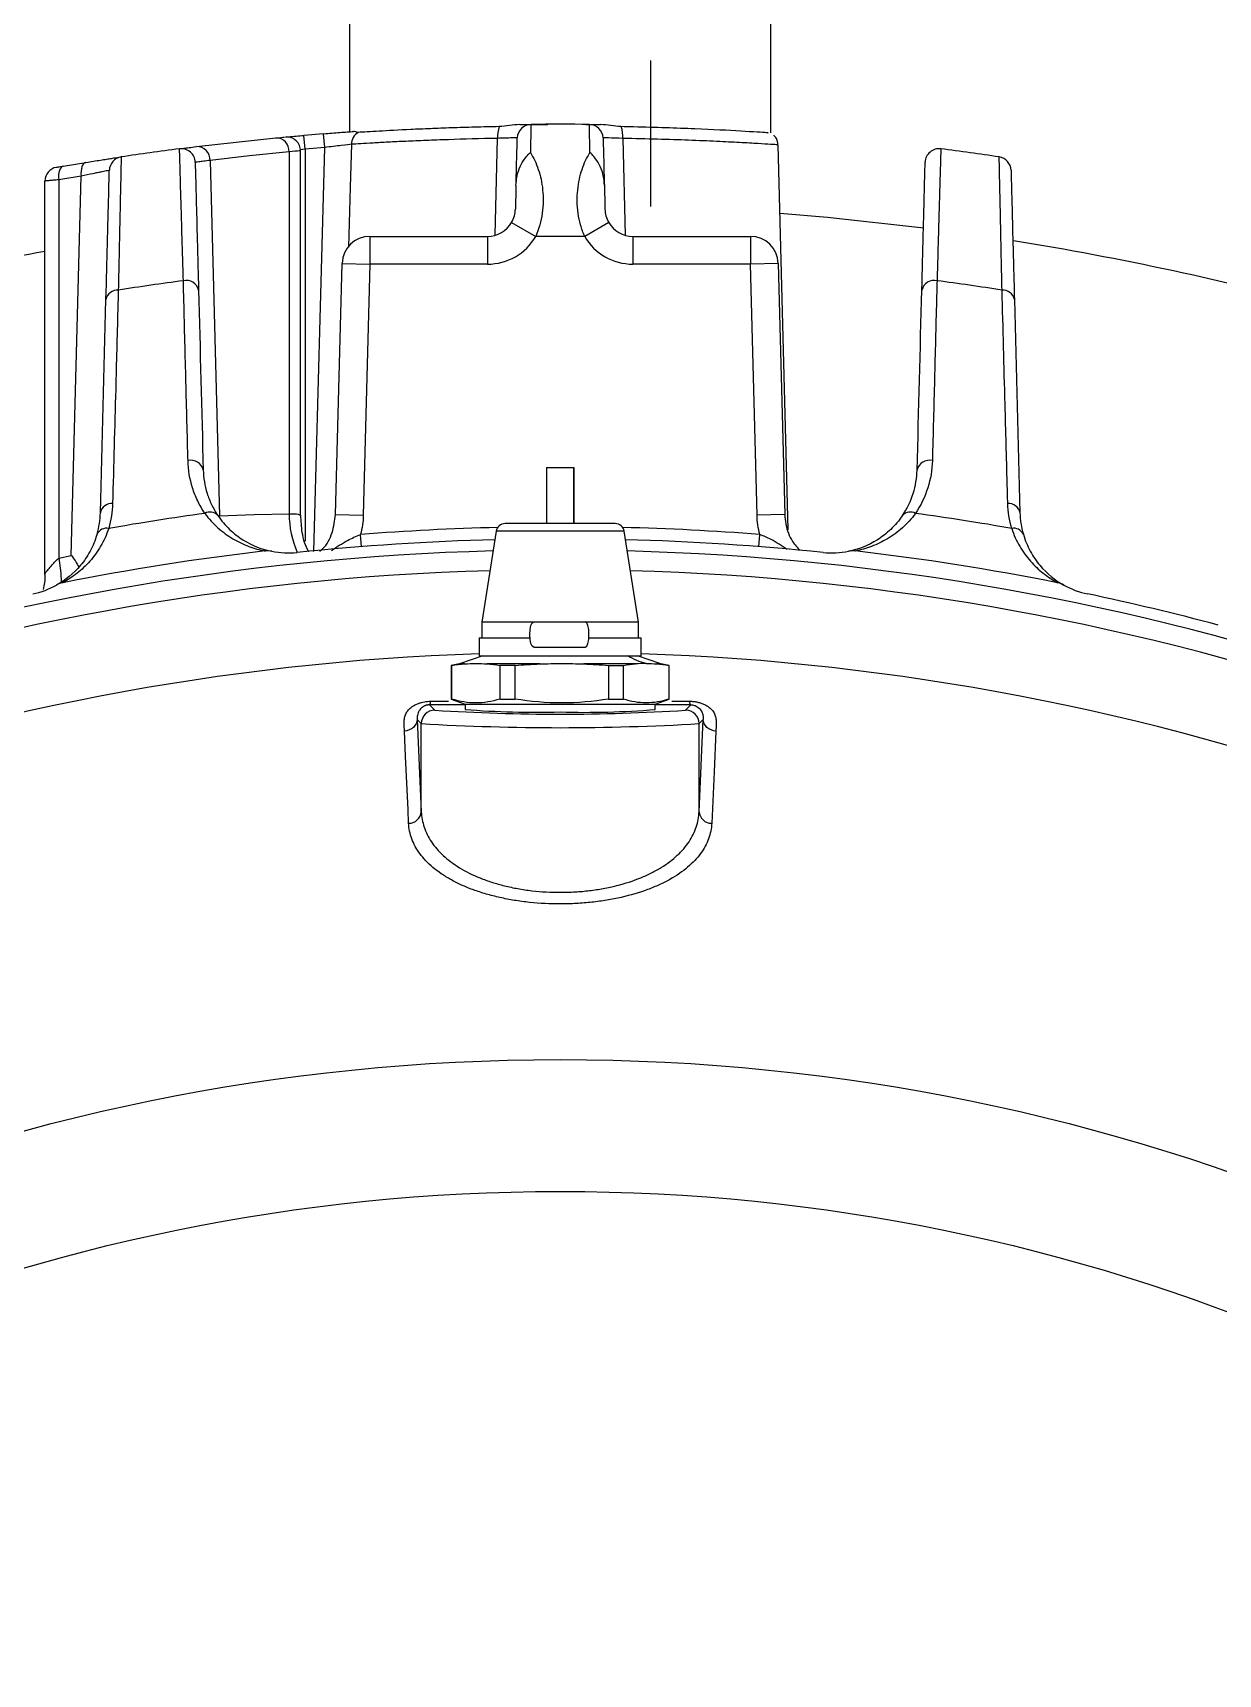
# Paper-space layout '_Right' of a CAD drawing. Header units: inches. Extents: x -10.2 to 6.6, y -6.2 to 9.3.
# Drawn here: x -1.177 to 1.468, y 3.172 to 6.834 of the extents above; entities that cross this region are included whole.
import ezdxf

# ---------------------------------------------------------------- set-up
doc = ezdxf.new("R2010")
doc.units = ezdxf.units.IN
doc.header["$MEASUREMENT"] = 0

psp = doc.layouts.new('_Right')

# ---------------------------------------------------------------- linework, layer by layer
at = {"color": 7, "linetype": 'Continuous', "lineweight": 25}
for p, q in [((-0.47, 7.0753), (-0.47, 6.6135)), ((0.47, 6.6109), (0.47, 7.0753)), ((0.2025, 6.4466), (0.2025, 6.7725)), ((-0.0661, 6.6295), (-0.0275, 6.6297)), ((0.0573, 6.6297), (0.0654, 6.6296)), ((-0.5279, 6.609), (-0.5717, 6.6053)), ((-0.5691, 6.5744), (-0.5717, 6.6053)), ((-0.5254, 6.578), (-0.5279, 6.609)), ((-0.6048, 6.5687), (-0.6048, 5.7608)), ((-0.5794, 5.7575), (-0.5794, 6.5705)), ((-0.5254, 6.578), (-0.5691, 6.5744)), ((0.5087, 5.7251), (0.4862, 6.5842)), ((-1.1087, 6.5366), (-1.0584, 6.545)), ((-0.781, 6.5494), (-0.7602, 5.7563)), ((-1.15, 5.6254), (-1.15, 6.5034)), ((-1.0689, 6.5144), (-1.119, 6.5061)), ((-1.119, 6.5061), (-1.119, 5.6617)), ((-1.0911, 5.6682), (-1.0689, 6.5144)), ((-0.1083, 6.4109), (-0.0547, 6.3798)), ((0.1083, 6.4109), (0.0547, 6.3798)), ((-0.4246, 6.38), (-0.4246, 6.318)), ((-0.4246, 6.38), (-0.1619, 6.38)), ((-0.1619, 6.38), (-0.1619, 6.318)), ((0.1619, 6.38), (0.1619, 6.318)), ((0.1619, 6.38), (0.4246, 6.38)), ((0.4246, 6.38), (0.4246, 6.318)), ((-0.5012, 5.7596), (-0.4866, 6.3196)), ((-0.4866, 6.3196), (-0.4246, 6.318)), ((-0.4246, 6.318), (-0.4393, 5.758)), ((-0.1619, 6.318), (-0.4246, 6.318)), ((0.4246, 6.318), (0.1619, 6.318)), ((0.4866, 6.3196), (0.4246, 6.318)), ((0.4393, 5.758), (0.4246, 6.318)), ((0.4866, 6.3196), (0.5012, 5.7596)), ((-0.0306, 5.8642), (-0.0306, 5.7392)), ((-0.0306, 5.8642), (0.0306, 5.8642)), ((0.0294, 5.8642), (0.0294, 5.7392)), ((0.0306, 5.8642), (0.0306, 5.7392)), ((-0.5012, 5.7596), (-0.4393, 5.758)), ((0.5012, 5.7596), (0.4393, 5.758)), ((-0.1427, 5.7224), (-0.175, 5.5192)), ((0.1229, 5.7392), (-0.1229, 5.7392)), ((0.175, 5.5192), (0.1427, 5.7224)), ((-1.119, 5.6617), (-1.0911, 5.6682)), ((-0.175, 5.5192), (-0.175, 5.4842)), ((-0.0613, 5.5192), (-0.175, 5.5192)), ((-0.059, 5.5202), (0.0559, 5.5202)), ((0.175, 5.5192), (0.0581, 5.5192)), ((0.175, 5.4842), (0.175, 5.5192)), ((-0.181, 5.4842), (-0.181, 5.4442)), ((-0.181, 5.4842), (-0.0674, 5.4842)), ((-0.059, 5.4632), (0.0559, 5.4632)), ((0.064, 5.4842), (0.181, 5.4842)), ((0.181, 5.4442), (0.181, 5.4842)), ((-0.2248, 5.426), (-0.243, 5.4228)), ((-0.243, 5.4228), (-0.243, 5.3477)), ((-0.243, 5.4228), (-0.2419, 5.4228)), ((-0.2419, 5.3477), (-0.2419, 5.4228)), ((-0.1726, 5.4442), (-0.2248, 5.426)), ((-0.181, 5.4442), (0.181, 5.4442)), ((-0.0454, 5.426), (-0.163, 5.426)), ((-0.1008, 5.4228), (-0.1345, 5.4228)), ((-0.1345, 5.4228), (-0.1345, 5.3477)), ((-0.1008, 5.3477), (-0.1008, 5.4228)), ((0.168, 5.426), (0.0526, 5.426)), ((0.108, 5.4228), (0.108, 5.3477)), ((0.108, 5.4228), (0.1411, 5.4228)), ((0.1411, 5.3477), (0.1411, 5.4228)), ((0.2248, 5.426), (0.1726, 5.4442)), ((0.243, 5.4228), (0.2248, 5.426)), ((0.2425, 5.4228), (0.2425, 5.3477)), ((0.243, 5.4228), (0.2425, 5.4228)), ((0.243, 5.3477), (0.243, 5.4228)), ((-0.243, 5.3477), (-0.2122, 5.3365)), ((-0.243, 5.3477), (-0.2419, 5.3477)), ((-0.1345, 5.3477), (-0.1008, 5.3477)), ((0.108, 5.3477), (0.1411, 5.3477)), ((0.2122, 5.3365), (0.243, 5.3477)), ((0.2425, 5.3477), (0.243, 5.3477)), ((-0.2917, 5.3347), (-0.2799, 5.3229)), ((-0.2122, 5.3365), (-0.2122, 5.3244)), ((-0.2122, 5.3365), (0.2122, 5.3365)), ((0.2122, 5.3244), (0.2122, 5.3365)), ((0.2799, 5.3229), (0.2917, 5.3347)), ((-0.3099, 5.2929), (-0.3192, 5.3023)), ((-0.3192, 5.3023), (-0.3099, 5.0964)), ((-0.3099, 5.0964), (-0.3099, 5.2929)), ((0.3192, 5.3023), (0.3099, 5.2929)), ((0.3099, 5.0964), (0.3192, 5.3023)), ((0.3099, 5.0964), (0.3099, 5.2929))]:
    psp.add_line(p, q, dxfattribs=at)
at = {"color": 8, "linetype": 'Continuous', "lineweight": 25}
for p, q in [((-0.1451, 6.3834), (-0.1399, 6.5985)), ((0.1399, 6.5985), (0.1451, 6.3827)), ((-0.5691, 6.5744), (-0.5807, 6.5729)), ((-0.5691, 6.5744), (-0.5691, 5.7002)), ((-0.55, 5.6767), (-0.5254, 6.578)), ((-0.4434, 5.6877), (-0.4455, 5.7149)), ((0.1427, 5.7224), (-0.1427, 5.7224)), ((0.4434, 5.6877), (0.4455, 5.7149)), ((-0.2134, 5.426), (-0.2248, 5.426)), ((0.2248, 5.426), (0.2156, 5.426)), ((-0.2122, 5.3346), (-0.2917, 5.3347)), ((-0.2889, 5.3428), (-0.2489, 5.3428)), ((0.2917, 5.3347), (0.2122, 5.3346)), ((0.2489, 5.3428), (0.2889, 5.3428))]:
    psp.add_line(p, q, dxfattribs=at)
at = {"color": 7, "linetype": 'Continuous', "lineweight": 25, "flags": 128}
for points in [[(-0.8116, 6.5801), (-0.7232, 6.5904), (-0.6347, 6.5996)], [(-0.6048, 6.5687), (-0.693, 6.5596), (-0.781, 6.5494)], [(-1.1087, 6.5366), (-1.1114, 6.5356), (-1.1138, 6.5336), (-1.1159, 6.5307), (-1.1176, 6.5268), (-1.1187, 6.5223), (-1.1194, 6.5172), (-1.1195, 6.5117), (-1.119, 6.5061)], [(-1.0584, 6.545), (-1.0611, 6.544), (-1.0635, 6.542), (-1.0656, 6.539), (-1.0673, 6.5352), (-1.0685, 6.5307), (-1.0692, 6.5256), (-1.0693, 6.5201), (-1.0689, 6.5144)], [(0.8113, 6.3985), (0.5966, 6.422), (0.4902, 6.431)], [(-0.7602, 5.7563), (-0.6825, 5.7591), (-0.6048, 5.7608)], [(-0.059, 5.4632), (-0.0623, 5.4654), (-0.0652, 5.4716), (-0.0671, 5.4808), (-0.0677, 5.4917), (-0.0671, 5.5026), (-0.0652, 5.5119), (-0.0623, 5.518), (-0.059, 5.5202)], [(0.0559, 5.4632), (0.0591, 5.4654), (0.0618, 5.4716), (0.0636, 5.4808), (0.0643, 5.4917), (0.0636, 5.5026), (0.0618, 5.5119), (0.0591, 5.518), (0.0559, 5.5202)], [(-0.3382, 5.0705), (-0.3395, 5.1005), (-0.345, 5.2204), (-0.3475, 5.2763)], [(0.3475, 5.2763), (0.3434, 5.1854), (0.3382, 5.0705)]]:
    psp.add_lwpolyline(points, dxfattribs=at)
at = {"color": 8, "linetype": 'Continuous', "lineweight": 25, "flags": 128}
for points in [[(-0.4658, 6.5854), (-0.4684, 6.4897), (-0.472, 6.3561)], [(-1.119, 5.6617), (-1.1146, 5.6283), (-1.1136, 5.6084)]]:
    psp.add_lwpolyline(points, dxfattribs=at)
at = {"color": 7, "linetype": 'Continuous', "lineweight": 25}
for radius in [4.5436, 4.2493]:
    psp.add_circle((0, 0), radius, dxfattribs=at)
for centre, radius, start, end in [((-0.0648, 6.5987), 0.031, 90.5626, 178.5), ((0, 0), 6.63, 89.43744, 90.56256), ((0.0648, 6.5987), 0.031, 1.5, 89.4374), ((-0.6343, 6.57), 0.0295, 357.408, 90.6216), ((-0.6104, 6.5707), 0.031, 358.969, 95.355), ((-0.4348, 6.5851), 0.031, 120.2998, 179.3867), ((-0.0756, 6.6019), 0.0645, 159.2907, 183.0509), ((0.0756, 6.6019), 0.0645, 356.9491, 20.7093), ((-0.975, 6.5266), 0.031, 98.4968, 178.5), ((0, 0), 6.63, 97.36074, 98.49685), ((-0.8454, 6.5446), 0.031, 1.5, 97.3607), ((-0.8106, 6.5505), 0.0296, 357.7526, 92.0138), ((0.8454, 6.5446), 0.031, 82.6393, 178.5), ((0, 0), 6.63, 81.50315, 82.63926), ((0.975, 6.5266), 0.031, 1.5, 81.5032), ((-1.119, 6.5034), 0.031, 99.7629, 180), ((-0.1619, 6.442), 0.062, 270, 329.8749), ((0.1619, 6.442), 0.062, 210.1251, 270), ((-0.4246, 6.318), 0.062, 90, 178.5), ((-0.1619, 6.442), 0.124, 270, 329.8749), ((0, 0), 6.38, 89.50899, 90.49101), ((0.1619, 6.442), 0.124, 210.1251, 270), ((0.4246, 6.318), 0.062, 1.5, 90), ((0, 0), 6.4497, 100.27092, 105.47569), ((0, 0), 6.4497, 74.51893, 80.97942), ((0, 0), 6.3371, 97.62511, 98.95106), ((-0.8346, 6.2533), 0.0284, 13.8655, 102.7855), ((0.8346, 6.2533), 0.0284, 77.2145, 166.1345), ((0, 0), 6.3371, 81.04894, 82.37489), ((-0.9879, 6.2338), 0.0262, 85.8893, 168.269), ((0.9879, 6.2338), 0.0262, 11.731, 94.1107), ((-0.8241, 5.8519), 0.0285, 13.9368, 103.0039), ((0.8241, 5.8519), 0.0285, 76.9961, 166.0632), ((-1.0005, 5.758), 0.0261, 86.3172, 168.3441), ((0, 0), 5.8163, 97.83463, 99.97487), ((-0.7813, 5.7414), 0.0236, 43.3001, 119.2574), ((0.7813, 5.7414), 0.0236, 60.7426, 136.6999), ((0, 0), 5.8163, 80.02513, 82.16537), ((1.0005, 5.758), 0.0261, 11.6559, 93.6828), ((-1.0122, 5.7053), 0.0236, 78.5521, 154.5094), ((-0.1229, 5.7192), 0.02, 90, 170.9605), ((0.1229, 5.7192), 0.02, 9.0395, 90), ((1.0122, 5.7053), 0.0236, 25.4906, 101.4479), ((0, 0), 5.6801, 91.5103, 125.5637), ((0, 0), 5.7161, 96.6153, 101.1942), ((-0.6065, 5.8637), 0.19, 258.755, 275.9056), ((0, 0), 5.705, 91.4638, 95.9056), ((0, 0), 5.705, 84.0944, 88.5362), ((0, 0), 5.6801, 54.2831, 88.4897), ((0.6065, 5.8637), 0.19, 264.0944, 281.245), ((0, 0), 5.7161, 78.8058, 83.3847), ((-1.216, 5.7682), 0.19, 281.9039, 299.0545), ((1.216, 5.7682), 0.19, 240.9455, 258.0961), ((0, 0), 5.705, 75.0861, 78.0961), ((-0.2799, 5.2929), 0.03, 90.046, 179.954), ((0, 9.6723), 4.3584, 266.3179, 273.6821), ((-0.0508, 7.4323), 2.114, 265.622, 271.378), ((0.0552, 7.2659), 1.9478, 268.3762, 274.6238), ((0.2799, 5.2929), 0.03, 0.046, 89.954), ((0, 10.6249), 5.341, 266.6737, 273.3263), ((-0.3382, 5.0989), 0.0284, 270.0314, 355.0278), ((0.3382, 5.0989), 0.0284, 184.9722, 269.9686)]:
    psp.add_arc(centre, radius, start, end, dxfattribs=at)
at = {"color": 8, "linetype": 'Continuous', "lineweight": 25}
for centre, radius, start, end in [((-0.3911, 5.761), 0.2137, 180.0564, 203.8067), ((0, 0), 5.7322, 91.39401, 94.45719), ((0, 0), 5.7322, 85.54281, 88.60599), ((0, 0), 5.6362, 91.5936, 126.46), ((0, 0), 5.6362, 53.54, 88.4064), ((0, 0), 5.4518, 91.9026, 127.5823), ((0, 0), 5.4518, 52.4177, 88.0974)]:
    psp.add_arc(centre, radius, start, end, dxfattribs=at)
at = {"color": 7, "linetype": 'Continuous', "lineweight": 25}
for points, knots in [([(-0.0901, 6.6294), (-0.0979, 6.6293), (-0.1055, 6.6281), (-0.1207, 6.6259), (-0.1283, 6.6249), (-0.1359, 6.6247)], [0, 0, 0, 0, 0.5, 0.5, 1, 1, 1, 1]), ([(-0.0901, 6.6294), (-0.0861, 6.6294), (-0.0826, 6.6295), (-0.0763, 6.6296), (-0.0737, 6.6296), (-0.0695, 6.6296), (-0.0678, 6.6297), (-0.0656, 6.6297), (-0.0651, 6.6297), (-0.0651, 6.6297)], [0, 0, 0, 0, 0.25, 0.25, 0.5, 0.5, 0.75, 0.75, 1, 1, 1, 1]), ([(-0.0651, 6.6297), (-0.0651, 6.6297), (-0.0651, 6.6283), (-0.0652, 6.6228), (-0.0653, 6.6187), (-0.0656, 6.6081), (-0.0657, 6.6016), (-0.0661, 6.5859), (-0.0662, 6.5769), (-0.0665, 6.567)], [0, 0, 0, 0, 0.25, 0.25, 0.5, 0.5, 0.75, 0.75, 1, 1, 1, 1]), ([(0.0665, 6.567), (0.0664, 6.572), (0.0663, 6.5768), (0.0661, 6.5858), (0.066, 6.5899), (0.0657, 6.6016), (0.0656, 6.6081), (0.0653, 6.6189), (0.0652, 6.6229), (0.0651, 6.6283), (0.0651, 6.6297), (0.0651, 6.6297)], [0, 0, 0, 0, 0.125, 0.125, 0.25, 0.25, 0.5, 0.5, 0.75, 0.75, 1, 1, 1, 1]), ([(0.0651, 6.6297), (0.0651, 6.6297), (0.0656, 6.6297), (0.0678, 6.6297), (0.0694, 6.6296), (0.0737, 6.6296), (0.0763, 6.6296), (0.0825, 6.6295), (0.0861, 6.6294), (0.0901, 6.6294)], [0, 0, 0, 0, 0.25, 0.25, 0.5, 0.5, 0.75, 0.75, 1, 1, 1, 1]), ([(0.1359, 6.6247), (0.1283, 6.6249), (0.1207, 6.6259), (0.1055, 6.6281), (0.0979, 6.6293), (0.0901, 6.6294)], [0, 0, 0, 0, 0.5, 0.5, 1, 1, 1, 1]), ([(-0.6347, 6.5996), (-0.6266, 6.6003), (-0.614, 6.6015), (-0.6151, 6.6014), (-0.6155, 6.6014)], [0, 0, 0, 0, 0.641161, 1, 1, 1, 1]), ([(-0.6133, 6.6016), (-0.6108, 6.6018), (-0.5986, 6.603), (-0.5836, 6.6043), (-0.5717, 6.6053)], [0, 0, 0, 0, 0.202586, 1, 1, 1, 1]), ([(-0.5279, 6.609), (-0.5216, 6.6095), (-0.5155, 6.6099), (-0.5034, 6.6109), (-0.4973, 6.6113), (-0.4859, 6.6122), (-0.4804, 6.6126), (-0.4701, 6.6133), (-0.4653, 6.6137), (-0.4609, 6.614)], [0, 0, 0, 0, 0.25, 0.25, 0.5, 0.5, 0.75, 0.75, 1, 1, 1, 1]), ([(-0.1399, 6.5985), (-0.1786, 6.5978), (-0.2151, 6.5968), (-0.2667, 6.5951), (-0.2834, 6.5945), (-0.315, 6.5932), (-0.33, 6.5926), (-0.3581, 6.5913), (-0.3713, 6.5907), (-0.3898, 6.5897), (-0.3958, 6.5894), (-0.4071, 6.5888), (-0.4125, 6.5885), (-0.4381, 6.5871), (-0.4542, 6.5861), (-0.4658, 6.5854)], [0, 0, 0, 0, 0.25, 0.25, 0.375, 0.375, 0.5, 0.5, 0.625, 0.625, 0.6875, 0.6875, 0.75, 0.75, 1, 1, 1, 1]), ([(-0.4505, 6.6118), (-0.4525, 6.6117), (-0.4544, 6.6122), (-0.4579, 6.6134), (-0.4595, 6.6141), (-0.4609, 6.614)], [0, 0, 0, 0, 0.5, 0.5, 1, 1, 1, 1]), ([(-0.1359, 6.6247), (-0.1545, 6.6244), (-0.1728, 6.624), (-0.2084, 6.623), (-0.2256, 6.6225), (-0.2586, 6.6214), (-0.2744, 6.6208), (-0.3047, 6.6195), (-0.3193, 6.6189), (-0.3604, 6.617), (-0.384, 6.6157), (-0.4136, 6.614), (-0.4226, 6.6135), (-0.4382, 6.6126), (-0.4449, 6.6122), (-0.4505, 6.6118)], [0, 0, 0, 0, 0.125, 0.125, 0.25, 0.25, 0.375, 0.375, 0.5, 0.5, 0.75, 0.75, 0.875, 0.875, 1, 1, 1, 1]), ([(-0.0958, 6.5995), (-0.0958, 6.5996), (-0.1001, 6.5996), (-0.112, 6.5994), (-0.1168, 6.5993), (-0.1276, 6.599), (-0.1336, 6.5988), (-0.1399, 6.5985)], [0, 0, 0, 0, 0.5, 0.5, 0.75, 0.75, 1, 1, 1, 1]), ([(-0.0986, 6.4937), (-0.0981, 6.5096), (-0.0977, 6.5246), (-0.0972, 6.5441), (-0.0971, 6.5502), (-0.0968, 6.5614), (-0.0966, 6.5665), (-0.0963, 6.5804), (-0.0961, 6.5874), (-0.0959, 6.5946), (-0.0959, 6.5965), (-0.0958, 6.5989), (-0.0958, 6.5995), (-0.0958, 6.5995)], [0, 0, 0, 0, 0.25, 0.25, 0.375, 0.375, 0.5, 0.5, 0.75, 0.75, 0.875, 0.875, 1, 1, 1, 1]), ([(0.1399, 6.5985), (0.1272, 6.599), (0.1159, 6.5993), (0.104, 6.5996), (0.101, 6.5996), (0.0968, 6.5996), (0.0958, 6.5996), (0.0958, 6.5995)], [0, 0, 0, 0, 0.5, 0.5, 0.75, 0.75, 1, 1, 1, 1]), ([(0.0958, 6.5995), (0.0958, 6.5995), (0.0958, 6.5971), (0.096, 6.5899), (0.0961, 6.5869), (0.0963, 6.5799), (0.0965, 6.5717), (0.0968, 6.5615), (0.0971, 6.5502), (0.0972, 6.5441), (0.0977, 6.5245), (0.0981, 6.5098), (0.0986, 6.4937)], [0, 0, 0, 0, 0.25, 0.25, 0.375, 0.375, 0.5, 0.625, 0.625, 0.75, 0.75, 1, 1, 1, 1]), ([(0.4636, 6.6109), (0.4642, 6.6109), (0.4658, 6.6108), (0.4092, 6.6145), (0.3064, 6.6198), (0.2045, 6.6233), (0.1452, 6.6245), (0.1359, 6.6247)], [0, 0, 0, 0, 0.1597568, 0.4231026, 0.686815, 0.950961, 1, 1, 1, 1]), ([(0.4856, 6.5843), (0.4856, 6.5868), (0.4855, 6.5924), (0.4819, 6.5999), (0.4781, 6.604), (0.4764, 6.6058)], [0, 0, 0, 0, 0.3107561, 0.695425, 1, 1, 1, 1]), ([(-1.0584, 6.545), (-1.0465, 6.5469), (-1.0357, 6.5486), (-1.0211, 6.5509), (-1.0165, 6.5516), (-1.0081, 6.5529), (-1.0043, 6.5535), (-0.994, 6.5551), (-0.9886, 6.5559), (-0.9814, 6.557), (-0.9796, 6.5572), (-0.9796, 6.5572)], [0, 0, 0, 0, 0.25, 0.25, 0.375, 0.375, 0.5, 0.5, 0.75, 0.75, 1, 1, 1, 1]), ([(-0.9796, 6.5572), (-0.9796, 6.5572), (-0.9797, 6.5556), (-0.9798, 6.549), (-0.9799, 6.544), (-0.9803, 6.5246), (-0.9807, 6.5054), (-0.9816, 6.4674), (-0.9819, 6.4531), (-0.9825, 6.4217), (-0.9829, 6.4047), (-0.9837, 6.3677), (-0.9841, 6.3478), (-0.985, 6.3057), (-0.9855, 6.2834), (-0.986, 6.2599)], [0, 0, 0, 0, 0.125, 0.125, 0.25, 0.25, 0.5, 0.5, 0.625, 0.625, 0.75, 0.75, 0.875, 0.875, 1, 1, 1, 1]), ([(-0.8494, 6.5754), (-0.8494, 6.5754), (-0.8462, 6.5758), (-0.8367, 6.577), (-0.8327, 6.5775), (-0.8233, 6.5787), (-0.8178, 6.5794), (-0.8116, 6.5801)], [0, 0, 0, 0, 0.5, 0.5, 0.75, 0.75, 1, 1, 1, 1]), ([(-0.8409, 6.2811), (-0.8416, 6.3044), (-0.8422, 6.3265), (-0.8434, 6.3684), (-0.844, 6.388), (-0.8456, 6.4425), (-0.8465, 6.4732), (-0.8475, 6.511), (-0.8479, 6.5222), (-0.8484, 6.5414), (-0.8487, 6.5494), (-0.849, 6.5624), (-0.8492, 6.5672), (-0.8494, 6.5737), (-0.8494, 6.5754), (-0.8494, 6.5754)], [0, 0, 0, 0, 0.125, 0.125, 0.25, 0.25, 0.5, 0.5, 0.625, 0.625, 0.75, 0.75, 0.875, 0.875, 1, 1, 1, 1]), ([(-0.4658, 6.5854), (-0.4697, 6.5849), (-0.4777, 6.584), (-0.4937, 6.5821), (-0.4996, 6.5814), (-0.5123, 6.5798), (-0.5188, 6.5789), (-0.5254, 6.578)], [0, 0, 0, 0, 0.5, 0.5, 0.75, 0.75, 1, 1, 1, 1]), ([(-0.0986, 6.4937), (-0.0984, 6.5009), (-0.0976, 6.5081), (-0.0947, 6.5221), (-0.0924, 6.5291), (-0.0867, 6.5419), (-0.0831, 6.5479), (-0.0772, 6.5559), (-0.0751, 6.5584), (-0.0709, 6.563), (-0.0687, 6.5651), (-0.0665, 6.567)], [0, 0, 0, 0, 0.25, 0.25, 0.5, 0.5, 0.75, 0.75, 0.875, 0.875, 1, 1, 1, 1]), ([(-0.0665, 6.567), (-0.0595, 6.5559), (-0.0535, 6.5433), (-0.0464, 6.5222), (-0.0444, 6.5149), (-0.0411, 6.4995), (-0.0399, 6.4915), (-0.0383, 6.475), (-0.0379, 6.4666), (-0.0383, 6.4494), (-0.0389, 6.4405), (-0.0427, 6.4142), (-0.0474, 6.3965), (-0.0547, 6.3798)], [0, 0, 0, 0, 0.25, 0.25, 0.375, 0.375, 0.5, 0.5, 0.625, 0.625, 0.75, 0.75, 1, 1, 1, 1]), ([(0.0547, 6.3798), (0.051, 6.3882), (0.048, 6.3968), (0.0432, 6.4143), (0.0414, 6.423), (0.0389, 6.4406), (0.0382, 6.4494), (0.0379, 6.4666), (0.0383, 6.4751), (0.0399, 6.4915), (0.0411, 6.4996), (0.0444, 6.5149), (0.0464, 6.5222), (0.0512, 6.5362), (0.0538, 6.5429), (0.0598, 6.5555), (0.063, 6.5615), (0.0665, 6.567)], [0, 0, 0, 0, 0.125, 0.125, 0.25, 0.25, 0.375, 0.375, 0.5, 0.5, 0.625, 0.625, 0.75, 0.75, 0.875, 0.875, 1, 1, 1, 1]), ([(0.0986, 6.4937), (0.0984, 6.5009), (0.0976, 6.5081), (0.0947, 6.5221), (0.0924, 6.5291), (0.0867, 6.5419), (0.0831, 6.5479), (0.0772, 6.5559), (0.0751, 6.5584), (0.0709, 6.563), (0.0687, 6.5651), (0.0665, 6.567)], [0, 0, 0, 0, 0.25, 0.25, 0.5, 0.5, 0.75, 0.75, 0.875, 0.875, 1, 1, 1, 1]), ([(0.8494, 6.5754), (0.8494, 6.5754), (0.8494, 6.5737), (0.8492, 6.5672), (0.849, 6.5623), (0.8485, 6.5431), (0.8479, 6.5242), (0.8468, 6.4867), (0.8464, 6.4725), (0.8455, 6.4415), (0.845, 6.4246), (0.844, 6.388), (0.8434, 6.3683), (0.8422, 6.3265), (0.8416, 6.3044), (0.8409, 6.2811)], [0, 0, 0, 0, 0.125, 0.125, 0.25, 0.25, 0.5, 0.5, 0.625, 0.625, 0.75, 0.75, 0.875, 0.875, 1, 1, 1, 1]), ([(0.986, 6.2599), (0.9855, 6.2834), (0.985, 6.3057), (0.9841, 6.3479), (0.9837, 6.3677), (0.9825, 6.4228), (0.9818, 6.4538), (0.981, 6.492), (0.9808, 6.5034), (0.9804, 6.5228), (0.9802, 6.531), (0.9799, 6.5441), (0.9798, 6.549), (0.9797, 6.5556), (0.9796, 6.5572), (0.9796, 6.5572)], [0, 0, 0, 0, 0.125, 0.125, 0.25, 0.25, 0.5, 0.5, 0.625, 0.625, 0.75, 0.75, 0.875, 0.875, 1, 1, 1, 1]), ([(-1.1243, 6.534), (-1.1243, 6.534), (-1.1239, 6.534), (-1.1225, 6.5343), (-1.1214, 6.5345), (-1.1173, 6.5352), (-1.1134, 6.5358), (-1.1087, 6.5366)], [0, 0, 0, 0, 0.25, 0.25, 0.5, 0.5, 1, 1, 1, 1]), ([(-1.006, 6.5274), (-1.006, 6.5273), (-1.0075, 6.527), (-1.0132, 6.5258), (-1.0176, 6.5249), (-1.0258, 6.5233), (-1.0288, 6.5227), (-1.0356, 6.5213), (-1.0392, 6.5205), (-1.0508, 6.5182), (-1.0594, 6.5164), (-1.0689, 6.5144)], [0, 0, 0, 0, 0.25, 0.25, 0.5, 0.5, 0.625, 0.625, 0.75, 0.75, 1, 1, 1, 1]), ([(-1.0136, 6.2391), (-1.0124, 6.2848), (-1.0113, 6.3254), (-1.0099, 6.3787), (-1.0095, 6.3953), (-1.0087, 6.4258), (-1.0083, 6.4397), (-1.0073, 6.4768), (-1.0069, 6.4955), (-1.0064, 6.5145), (-1.0062, 6.5193), (-1.0061, 6.5258), (-1.006, 6.5274), (-1.006, 6.5274)], [0, 0, 0, 0, 0.25, 0.25, 0.375, 0.375, 0.5, 0.5, 0.75, 0.75, 0.875, 0.875, 1, 1, 1, 1]), ([(-0.781, 6.5494), (-0.7865, 6.5487), (-0.7913, 6.5481), (-0.7997, 6.547), (-0.8032, 6.5466), (-0.8116, 6.5456), (-0.8144, 6.5453), (-0.8144, 6.5454)], [0, 0, 0, 0, 0.25, 0.25, 0.5, 0.5, 1, 1, 1, 1]), ([(-0.8144, 6.5454), (-0.8144, 6.5454), (-0.8143, 6.5391), (-0.8138, 6.5206), (-0.8136, 6.5129), (-0.8131, 6.4943), (-0.8128, 6.4835), (-0.8119, 6.4469), (-0.8111, 6.417), (-0.8097, 6.3641), (-0.8092, 6.345), (-0.8081, 6.3044), (-0.8076, 6.2828), (-0.807, 6.2602)], [0, 0, 0, 0, 0.25, 0.25, 0.375, 0.375, 0.5, 0.5, 0.75, 0.75, 0.875, 0.875, 1, 1, 1, 1]), ([(0.807, 6.2602), (0.8082, 6.3055), (0.8092, 6.3457), (0.8106, 6.3986), (0.811, 6.4149), (0.8118, 6.4451), (0.8122, 6.4589), (0.8131, 6.4956), (0.8136, 6.514), (0.8141, 6.5327), (0.8142, 6.5375), (0.8144, 6.5438), (0.8144, 6.5454), (0.8144, 6.5454)], [0, 0, 0, 0, 0.25, 0.25, 0.375, 0.375, 0.5, 0.5, 0.75, 0.75, 0.875, 0.875, 1, 1, 1, 1]), ([(1.006, 6.5274), (1.006, 6.5274), (1.0062, 6.521), (1.0067, 6.5022), (1.0069, 6.4944), (1.0074, 6.4756), (1.0077, 6.4646), (1.0086, 6.4276), (1.0094, 6.3974), (1.0108, 6.3439), (1.0113, 6.3246), (1.0124, 6.2836), (1.013, 6.2619), (1.0136, 6.2391)], [0, 0, 0, 0, 0.25, 0.25, 0.375, 0.375, 0.5, 0.5, 0.75, 0.75, 0.875, 0.875, 1, 1, 1, 1]), ([(-1.119, 6.5061), (-1.1237, 6.5057), (-1.128, 6.5053), (-1.1356, 6.5047), (-1.139, 6.5044), (-1.1444, 6.5039), (-1.1465, 6.5037), (-1.1493, 6.5035), (-1.15, 6.5034), (-1.15, 6.5034)], [0, 0, 0, 0, 0.25, 0.25, 0.5, 0.5, 0.75, 0.75, 1, 1, 1, 1]), ([(-0.0986, 6.4937), (-0.0988, 6.4845), (-0.099, 6.4755), (-0.0994, 6.4621), (-0.0995, 6.4576), (-0.0997, 6.4489), (-0.0998, 6.4445), (-0.0999, 6.4404)], [0, 0, 0, 0, 0.5, 0.5, 0.75, 0.75, 1, 1, 1, 1]), ([(0.0986, 6.4937), (0.0988, 6.4845), (0.099, 6.4755), (0.0994, 6.4621), (0.0995, 6.4576), (0.0997, 6.4489), (0.0998, 6.4445), (0.0999, 6.4404)], [0, 0, 0, 0, 0.5, 0.5, 0.75, 0.75, 1, 1, 1, 1]), ([(-0.1083, 6.4109), (-0.1055, 6.4157), (-0.1034, 6.4208), (-0.1007, 6.4308), (-0.1001, 6.4358), (-0.0999, 6.4404)], [0, 0, 0, 0, 0.5, 0.5, 1, 1, 1, 1]), ([(0.0999, 6.4404), (0.1001, 6.4358), (0.1007, 6.4309), (0.1034, 6.4208), (0.1055, 6.4156), (0.1083, 6.4109)], [0, 0, 0, 0, 0.5, 0.5, 1, 1, 1, 1]), ([(-0.8305, 5.8796), (-0.8309, 5.8943), (-0.8313, 5.9089), (-0.8317, 5.9236), (-0.8332, 5.9822), (-0.8347, 6.0408), (-0.8362, 6.0995), (-0.8378, 6.16), (-0.8393, 6.2205), (-0.8409, 6.2811)], [0, 0, 0, 0, 0.0015748, 0.0015748, 0.0015748, 0.007874, 0.007874, 0.007874, 0.01438061, 0.01438061, 0.01438061, 0.01438061]), ([(0.8409, 6.2811), (0.8405, 6.2664), (0.8401, 6.2518), (0.8397, 6.2371), (0.8382, 6.1785), (0.8367, 6.1199), (0.8352, 6.0613), (0.8336, 6.0007), (0.8321, 5.9402), (0.8305, 5.8796)], [0, 0, 0, 0, 0.0015748, 0.0015748, 0.0015748, 0.007874, 0.007874, 0.007874, 0.01438061, 0.01438061, 0.01438061, 0.01438061]), ([(-0.986, 6.2599), (-0.9864, 6.2452), (-0.9868, 6.2305), (-0.9872, 6.2157), (-0.9888, 6.1568), (-0.9903, 6.0979), (-0.9919, 6.0389), (-0.9942, 5.954), (-0.9965, 5.869), (-0.9988, 5.784)], [0, 0, 0, 0, 0.0015748, 0.0015748, 0.0015748, 0.007874, 0.007874, 0.007874, 0.01694689, 0.01694689, 0.01694689, 0.01694689]), ([(0.9988, 5.784), (0.9984, 5.7988), (0.998, 5.8135), (0.9976, 5.8283), (0.996, 5.8873), (0.9944, 5.9463), (0.9928, 6.0052), (0.9905, 6.0902), (0.9883, 6.1751), (0.986, 6.2599)], [0, 0, 0, 0, 0.0015748, 0.0015748, 0.0015748, 0.007874, 0.007874, 0.007874, 0.01694689, 0.01694689, 0.01694689, 0.01694689]), ([(-0.7928, 5.762), (-0.799, 5.7711), (-0.8043, 5.7804), (-0.8135, 5.7995), (-0.8173, 5.8092), (-0.8266, 5.8386), (-0.83, 5.8588), (-0.8305, 5.8796)], [0, 0, 0, 0, 0.25, 0.25, 0.5, 0.5, 1, 1, 1, 1]), ([(-0.7965, 5.8587), (-0.796, 5.8409), (-0.7931, 5.8236), (-0.7851, 5.7982), (-0.7818, 5.7899), (-0.774, 5.7735), (-0.7694, 5.7654), (-0.7641, 5.7576)], [0, 0, 0, 0, 0.5, 0.5, 0.75, 0.75, 1, 1, 1, 1]), ([(0.7641, 5.7576), (0.7747, 5.7733), (0.7824, 5.7896), (0.793, 5.8234), (0.796, 5.8409), (0.7965, 5.8587)], [0, 0, 0, 0, 0.5, 0.5, 1, 1, 1, 1]), ([(0.8305, 5.8796), (0.83, 5.8588), (0.8265, 5.8383), (0.814, 5.799), (0.8051, 5.7801), (0.7928, 5.762)], [0, 0, 0, 0, 0.5, 0.5, 1, 1, 1, 1]), ([(-0.7928, 5.762), (-0.7839, 5.7497), (-0.7741, 5.739), (-0.7532, 5.7203), (-0.7421, 5.7123), (-0.719, 5.6986), (-0.707, 5.6929), (-0.683, 5.6839), (-0.6708, 5.6804), (-0.6585, 5.678)], [0, 0, 0, 0, 0.25, 0.25, 0.5, 0.5, 0.75, 0.75, 1, 1, 1, 1]), ([(-0.7641, 5.7576), (-0.756, 5.7456), (-0.7471, 5.7352), (-0.7282, 5.7172), (-0.7182, 5.7095), (-0.6871, 5.6899), (-0.6654, 5.6817), (-0.6436, 5.6774)], [0, 0, 0, 0, 0.25, 0.25, 0.5, 0.5, 1, 1, 1, 1]), ([(-0.5608, 5.6761), (-0.5609, 5.6762), (-0.569, 5.6891), (-0.5767, 5.7171), (-0.578, 5.745), (-0.5786, 5.7577)], [0, 0, 0, 0, 0.005151, 0.544151, 1, 1, 1, 1]), ([(-0.5365, 5.6774), (-0.5343, 5.6791), (-0.5213, 5.6897), (-0.5068, 5.7185), (-0.5031, 5.746), (-0.5012, 5.7596)], [0, 0, 0, 0, 0.090423, 0.549104, 1, 1, 1, 1]), ([(0.4455, 5.7149), (0.4436, 5.7219), (0.4421, 5.729), (0.4401, 5.7434), (0.4395, 5.7507), (0.4393, 5.758)], [0, 0, 0, 0, 0.5, 0.5, 1, 1, 1, 1]), ([(0.5012, 5.7596), (0.5018, 5.7525), (0.5036, 5.7314), (0.5138, 5.7023), (0.5292, 5.686), (0.535, 5.6799)], [0, 0, 0, 0, 0.243446, 0.717309, 1, 1, 1, 1]), ([(0.7641, 5.7576), (0.756, 5.7456), (0.7471, 5.7352), (0.7282, 5.7172), (0.7182, 5.7095), (0.6871, 5.6899), (0.6654, 5.6817), (0.6436, 5.6774)], [0, 0, 0, 0, 0.25, 0.25, 0.5, 0.5, 1, 1, 1, 1]), ([(0.7928, 5.762), (0.7839, 5.7497), (0.7741, 5.739), (0.7532, 5.7203), (0.7421, 5.7123), (0.719, 5.6986), (0.707, 5.6929), (0.683, 5.6839), (0.6708, 5.6804), (0.6585, 5.678)], [0, 0, 0, 0, 0.25, 0.25, 0.5, 0.5, 0.75, 0.75, 1, 1, 1, 1]), ([(-1.0335, 5.7154), (-1.0375, 5.7015), (-1.0428, 5.6889), (-1.0553, 5.6659), (-1.0625, 5.6556), (-1.0861, 5.6274), (-1.1042, 5.613), (-1.1237, 5.6021)], [0, 0, 0, 0, 0.25, 0.25, 0.5, 0.5, 1, 1, 1, 1]), ([(-1.0075, 5.7284), (-1.0122, 5.7139), (-1.0183, 5.7007), (-1.0325, 5.6765), (-1.0406, 5.6655), (-1.0584, 5.6454), (-1.068, 5.6363), (-1.0882, 5.6204), (-1.0987, 5.6134), (-1.1097, 5.6073)], [0, 0, 0, 0, 0.25, 0.25, 0.5, 0.5, 0.75, 0.75, 1, 1, 1, 1]), ([(1.0075, 5.7284), (1.0122, 5.7139), (1.0183, 5.7007), (1.0325, 5.6765), (1.0406, 5.6655), (1.0584, 5.6454), (1.068, 5.6363), (1.0882, 5.6204), (1.0987, 5.6134), (1.1097, 5.6073)], [0, 0, 0, 0, 0.25, 0.25, 0.5, 0.5, 0.75, 0.75, 1, 1, 1, 1]), ([(1.0335, 5.7154), (1.0375, 5.7015), (1.0428, 5.6889), (1.0553, 5.6659), (1.0625, 5.6556), (1.0861, 5.6274), (1.1042, 5.613), (1.1237, 5.6021)], [0, 0, 0, 0, 0.25, 0.25, 0.5, 0.5, 1, 1, 1, 1]), ([(-1.15, 5.6254), (-1.15, 5.6263), (-1.1491, 5.6281), (-1.1457, 5.633), (-1.1433, 5.636), (-1.1377, 5.6426), (-1.1344, 5.6462), (-1.1272, 5.6538), (-1.1232, 5.6577), (-1.119, 5.6617)], [0, 0, 0, 0, 0.25, 0.25, 0.5, 0.5, 0.75, 0.75, 1, 1, 1, 1]), ([(-1.0911, 5.6682), (-1.091, 5.6681), (-1.0842, 5.6595), (-1.0791, 5.651), (-1.0741, 5.6426)], [0, 0, 0, 0, 0.015923, 1, 1, 1, 1]), ([(-1.1501, 5.6247), (-1.1501, 5.6244), (-1.1487, 5.6135), (-1.1514, 5.6027), (-1.1539, 5.5922)], [0, 0, 0, 0, 0.0335383, 1, 1, 1, 1]), ([(0.2425, 5.3477), (0.2257, 5.3423), (0.2088, 5.3391), (0.1748, 5.3391), (0.1579, 5.3423), (0.1411, 5.3477)], [0, 0, 0, 0, 0.5, 0.5, 1, 1, 1, 1]), ([(-0.3475, 5.2763), (-0.3477, 5.2798), (-0.3479, 5.2854), (-0.3482, 5.292), (-0.3484, 5.297), (-0.348, 5.3013), (-0.3473, 5.3061), (-0.3462, 5.3105), (-0.3438, 5.3163), (-0.3393, 5.3233), (-0.3318, 5.3301), (-0.3239, 5.3349), (-0.3169, 5.338), (-0.31, 5.3402), (-0.3031, 5.3417), (-0.2961, 5.3427), (-0.2913, 5.3428), (-0.2889, 5.3428)], [0, 0, 0, 0, 0.129253, 0.212879, 0.25088, 0.315934, 0.375771, 0.43055, 0.480477, 0.594559, 0.698739, 0.759999, 0.818417, 0.865283, 0.910316, 0.954784, 1, 1, 1, 1]), ([(-0.2917, 5.3347), (-0.2922, 5.3347), (-0.2931, 5.3347), (-0.2946, 5.3346), (-0.296, 5.3344), (-0.2975, 5.3341), (-0.2989, 5.3338), (-0.3004, 5.3333), (-0.3018, 5.3328), (-0.3033, 5.3321), (-0.3047, 5.3314), (-0.307, 5.33), (-0.31, 5.3276), (-0.3138, 5.3233), (-0.317, 5.3176), (-0.3188, 5.3116), (-0.3195, 5.3064), (-0.3193, 5.3036), (-0.3192, 5.3023)], [0, 0, 0, 0, 0.0130019, 0.0259678, 0.0397567, 0.0550901, 0.0724984, 0.0923464, 0.1148806, 0.1402694, 0.1686307, 0.2000485, 0.2932944, 0.4204137, 0.5927943, 0.7467657, 0.8824426, 1, 1, 1, 1]), ([(0.2889, 5.3428), (0.2903, 5.3428), (0.293, 5.3428), (0.2971, 5.3425), (0.3011, 5.342), (0.305, 5.3413), (0.3089, 5.3404), (0.3127, 5.3394), (0.3178, 5.3376), (0.3239, 5.3349), (0.3318, 5.3301), (0.3393, 5.3233), (0.3448, 5.3149), (0.3476, 5.3057), (0.3485, 5.2976), (0.348, 5.2877), (0.3477, 5.281), (0.3475, 5.2763)], [0, 0, 0, 0, 0.026018, 0.051614, 0.077027, 0.102504, 0.128289, 0.154619, 0.181715, 0.240099, 0.301387, 0.405512, 0.519639, 0.6242, 0.749132, 0.823191, 1, 1, 1, 1]), ([(0.2917, 5.3347), (0.2945, 5.3348), (0.2961, 5.3344), (0.2989, 5.3338), (0.3, 5.3335), (0.303, 5.3324), (0.3046, 5.3315), (0.3089, 5.3287), (0.3112, 5.3264), (0.3173, 5.3182), (0.3199, 5.3095), (0.3192, 5.3023)], [0, 0, 0, 0, 0.0625, 0.0625, 0.125, 0.125, 0.25, 0.25, 0.5, 0.5, 1, 1, 1, 1]), ([(-0.3192, 5.3023), (-0.3193, 5.2958), (-0.3224, 5.2893), (-0.3327, 5.2798), (-0.34, 5.2768), (-0.3475, 5.2763)], [0, 0, 0, 0, 0.5, 0.5, 1, 1, 1, 1]), ([(0.3475, 5.2763), (0.34, 5.2768), (0.3327, 5.2798), (0.3224, 5.2893), (0.3193, 5.2958), (0.3192, 5.3023)], [0, 0, 0, 0, 0.5, 0.5, 1, 1, 1, 1]), ([(-0.3099, 5.0964), (-0.3094, 5.0848), (-0.3073, 5.0732), (-0.2998, 5.0509), (-0.2944, 5.0399), (-0.2838, 5.024), (-0.2797, 5.0187), (-0.271, 5.0085), (-0.2662, 5.0035), (-0.2557, 4.9939), (-0.2501, 4.9892), (-0.238, 4.9801), (-0.2315, 4.9757), (-0.2107, 4.963), (-0.1955, 4.9554), (-0.1703, 4.9452), (-0.1615, 4.942), (-0.1432, 4.9362), (-0.1338, 4.9335), (-0.1145, 4.9287), (-0.1046, 4.9266), (-0.0843, 4.923), (-0.0738, 4.9214), (-0.042, 4.9177), (-0.0206, 4.9165), (0.0118, 4.9166), (0.0228, 4.9169), (0.0443, 4.9182), (0.0549, 4.9192), (0.0758, 4.9217), (0.0861, 4.9233), (0.1063, 4.927), (0.1162, 4.9291), (0.1454, 4.9364), (0.1633, 4.9423), (0.1881, 4.9524), (0.1961, 4.956), (0.2113, 4.9637), (0.2186, 4.9678), (0.2392, 4.9805), (0.2511, 4.9895), (0.2665, 5.0039), (0.2713, 5.0088), (0.28, 5.019), (0.2839, 5.0242), (0.2946, 5.0402), (0.2999, 5.0511), (0.3073, 5.0734), (0.3094, 5.0848), (0.3099, 5.0964)], [0, 0, 0, 0, 0.0625, 0.0625, 0.125, 0.125, 0.15625, 0.15625, 0.1875, 0.1875, 0.21875, 0.21875, 0.25, 0.25, 0.3125, 0.3125, 0.34375, 0.34375, 0.375, 0.375, 0.40625, 0.40625, 0.4375, 0.4375, 0.5, 0.5, 0.53125, 0.53125, 0.5625, 0.5625, 0.59375, 0.59375, 0.625, 0.625, 0.6875, 0.6875, 0.71875, 0.71875, 0.75, 0.75, 0.8125, 0.8125, 0.84375, 0.84375, 0.875, 0.875, 0.9375, 0.9375, 1, 1, 1, 1]), ([(0.3382, 5.0705), (0.3376, 5.0587), (0.3353, 5.0473), (0.327, 5.0248), (0.3211, 5.0138), (0.3094, 4.9977), (0.305, 4.9925), (0.2954, 4.9823), (0.2901, 4.9773), (0.2731, 4.9629), (0.26, 4.9539), (0.2374, 4.9412), (0.2294, 4.9372), (0.2127, 4.9296), (0.204, 4.926), (0.1769, 4.916), (0.1574, 4.9102), (0.1258, 4.9029), (0.115, 4.9008), (0.0931, 4.8972), (0.082, 4.8957), (0.0594, 4.8932), (0.0479, 4.8922), (0.0246, 4.891), (0.0128, 4.8906), (-0.0223, 4.8906), (-0.0455, 4.8917), (-0.0798, 4.8954), (-0.0912, 4.8969), (-0.1132, 4.9005), (-0.1239, 4.9026), (-0.1449, 4.9073), (-0.1551, 4.9099), (-0.175, 4.9157), (-0.1846, 4.9188), (-0.2121, 4.9289), (-0.2288, 4.9365), (-0.2515, 4.9491), (-0.2587, 4.9536), (-0.272, 4.9626), (-0.2782, 4.9673), (-0.2897, 4.977), (-0.295, 4.982), (-0.3047, 4.9922), (-0.3092, 4.9975), (-0.321, 5.0135), (-0.3269, 5.0245), (-0.3352, 5.0471), (-0.3376, 5.0587), (-0.3382, 5.0705)], [0, 0, 0, 0, 0.0625, 0.0625, 0.125, 0.125, 0.15625, 0.15625, 0.1875, 0.1875, 0.25, 0.25, 0.28125, 0.28125, 0.3125, 0.3125, 0.375, 0.375, 0.40625, 0.40625, 0.4375, 0.4375, 0.46875, 0.46875, 0.5, 0.5, 0.5625, 0.5625, 0.59375, 0.59375, 0.625, 0.625, 0.65625, 0.65625, 0.6875, 0.6875, 0.75, 0.75, 0.78125, 0.78125, 0.8125, 0.8125, 0.84375, 0.84375, 0.875, 0.875, 0.9375, 0.9375, 1, 1, 1, 1])]:
    psp.add_open_spline(points, degree=3, knots=knots, dxfattribs=at)
at = {"color": 8, "linetype": 'Continuous', "lineweight": 25}
for points, knots in [([(0.4846, 6.5842), (0.4848, 6.5842), (0.4854, 6.5841), (0.4711, 6.5851), (0.4433, 6.5868), (0.4025, 6.5891), (0.3501, 6.5917), (0.2882, 6.5944), (0.2177, 6.5968), (0.1661, 6.5979), (0.1399, 6.5985)], [0, 0, 0, 0, 0.074405, 0.208026, 0.338144, 0.472055, 0.60215, 0.736018, 0.866122, 1, 1, 1, 1]), ([(-0.582, 6.5705), (-0.5816, 6.5705), (-0.5803, 6.5706), (-0.5952, 6.5695), (-0.6048, 6.5687)], [0, 0, 0, 0, 0.35855, 1, 1, 1, 1]), ([(-0.6048, 5.7608), (-0.5966, 5.7609), (-0.5815, 5.7609), (-0.5816, 5.7586), (-0.5817, 5.7575)], [0, 0, 0, 0, 0.549934, 1, 1, 1, 1]), ([(-0.5104, 5.6789), (-0.4988, 5.6869), (-0.4789, 5.7007), (-0.4553, 5.7107), (-0.4455, 5.7149)], [0, 0, 0, 0, 0.583754, 1, 1, 1, 1]), ([(0.5065, 5.6812), (0.4949, 5.6892), (0.4763, 5.7021), (0.454, 5.7113), (0.4455, 5.7149)], [0, 0, 0, 0, 0.617568, 1, 1, 1, 1])]:
    psp.add_open_spline(points, degree=3, knots=knots, dxfattribs=at)
at = {"color": 7, "linetype": 'Continuous', "lineweight": 25}
for points in [[(-1.026, 5.7633), (-1.0219, 5.922), (-1.0177, 6.0806), (-1.0136, 6.2391)], [(-0.807, 6.2602), (-0.8035, 6.1264), (-0.8, 5.9926), (-0.7965, 5.8587)], [(0.7965, 5.8587), (0.8, 5.9926), (0.8035, 6.1264), (0.807, 6.2602)], [(1.0136, 6.2391), (1.0177, 6.0806), (1.0219, 5.922), (1.026, 5.7633)], [(-1.0335, 5.7154), (-1.0288, 5.7314), (-1.0264, 5.7474), (-1.026, 5.7633)], [(-0.9988, 5.784), (-0.9993, 5.7655), (-1.0021, 5.747), (-1.0075, 5.7284)], [(-0.4393, 5.758), (-0.4397, 5.7433), (-0.4417, 5.7289), (-0.4455, 5.7149)], [(1.0075, 5.7284), (1.0021, 5.747), (0.9993, 5.7655), (0.9988, 5.784)], [(1.026, 5.7633), (1.0264, 5.7474), (1.0288, 5.7314), (1.0335, 5.7154)], [(-0.6436, 5.6774), (-0.6485, 5.6783), (-0.6535, 5.6786), (-0.6585, 5.678)], [(0.6585, 5.678), (0.6535, 5.6786), (0.6485, 5.6783), (0.6436, 5.6774)], [(-1.1097, 5.6073), (-1.1146, 5.6063), (-1.1193, 5.6046), (-1.1237, 5.6021)], [(1.1237, 5.6021), (1.1193, 5.6046), (1.1146, 5.6063), (1.1097, 5.6073)], [(-0.2419, 5.4228), (-0.2324, 5.4242), (-0.2229, 5.4253), (-0.2134, 5.426)], [(-0.2134, 5.426), (-0.205, 5.4266), (-0.1882, 5.4275), (-0.1714, 5.4266), (-0.163, 5.426)], [(-0.163, 5.426), (-0.1535, 5.4253), (-0.144, 5.4242), (-0.1345, 5.4228)], [(-0.1008, 5.4228), (-0.0823, 5.4242), (-0.0639, 5.4253), (-0.0454, 5.426)], [(-0.0454, 5.426), (-0.029, 5.4266), (0.0036, 5.4275), (0.0362, 5.4266), (0.0526, 5.426)], [(0.0526, 5.426), (0.0711, 5.4253), (0.0895, 5.4242), (0.108, 5.4228)], [(0.1411, 5.4228), (0.15, 5.4242), (0.159, 5.4253), (0.168, 5.426)], [(0.1918, 5.4271), (0.1778, 5.4304), (0.1638, 5.4362), (0.1509, 5.4442)], [(0.1918, 5.4271), (0.1839, 5.4271), (0.1759, 5.4266), (0.168, 5.426)], [(0.1918, 5.4271), (0.1997, 5.4271), (0.2076, 5.4266), (0.2156, 5.426)], [(0.2156, 5.426), (0.2246, 5.4253), (0.2335, 5.4242), (0.2425, 5.4228)], [(-0.1345, 5.3477), (-0.1524, 5.3422), (-0.1882, 5.3359), (-0.224, 5.3422), (-0.2419, 5.3477)], [(0.108, 5.3477), (0.0732, 5.3422), (0.0036, 5.3359), (-0.066, 5.3422), (-0.1008, 5.3477)], [(-0.2917, 5.3347), (-0.2908, 5.335), (-0.2898, 5.3379), (-0.2889, 5.3428)], [(0.2917, 5.3347), (0.2908, 5.335), (0.2898, 5.3378), (0.2889, 5.3428)]]:
    psp.add_open_spline(points, degree=3, dxfattribs=at)

doc.saveas('drawing.dxf')
